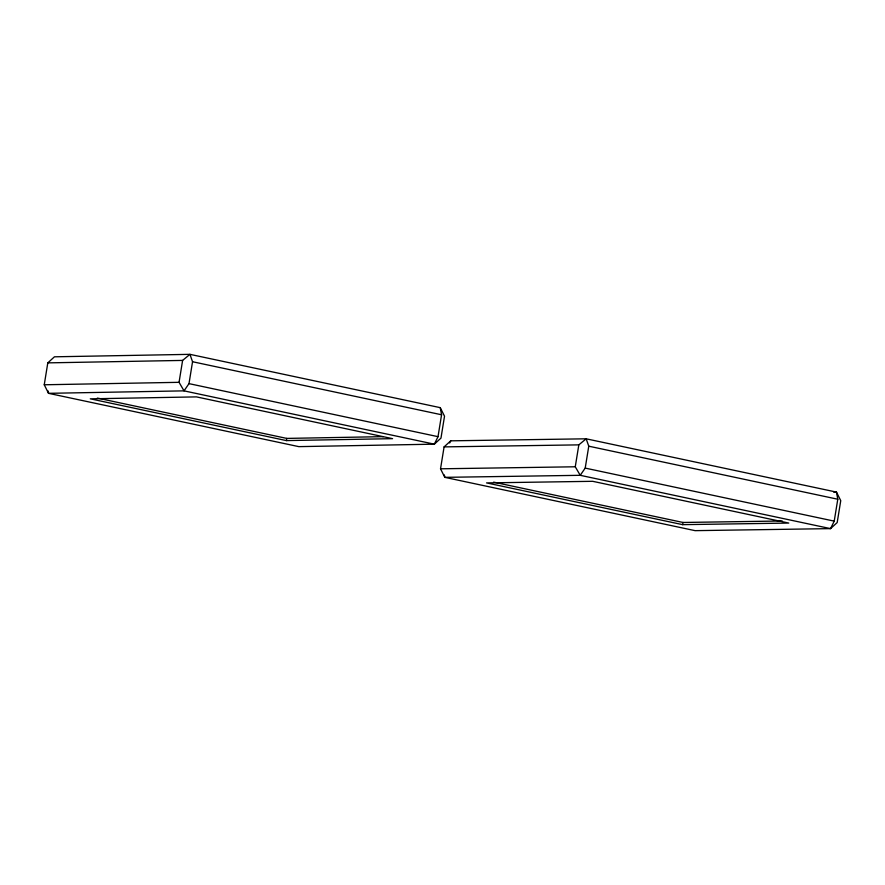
<?xml version="1.0" encoding="UTF-8"?>
<svg xmlns="http://www.w3.org/2000/svg" width="885" height="885" viewBox="0 0 885 885"><rect width="100%" height="100%" fill="white"/><g stroke="black" fill="none" stroke-linecap="round" stroke-linejoin="round"><path stroke-width="1.33" d="M44.25 384.776L47.801 362.872L54.439 356.81L189.943 354.343L440.254 407.653L444.524 416.204L440.973 438.108L434.336 444.17L298.831 446.637L48.52 393.327L44.25 384.776L179.058 382.32L184.025 390.86L434.336 444.17L438.02 436.67L441.571 414.766L440.254 407.653M179.058 382.32L182.609 360.416L189.943 354.343L192.543 361.733L189.003 383.636L184.025 390.86L48.52 393.327L48.089 390.96M286.408 440.597L392.575 438.661L196.459 396.889L90.292 398.825L286.408 440.597L286.762 438.407L383.271 436.648M440.531 468.807L444.093 446.892L450.742 440.83L586.169 438.805L836.48 492.104L840.75 500.656L837.188 522.559L830.539 528.622L695.112 530.657L444.801 477.347L440.531 468.807L575.261 466.782L580.228 475.311L830.539 528.622L834.223 521.132L837.785 499.228L836.48 492.104L833.714 492.148M575.261 466.782L578.823 444.867L586.169 438.805L588.768 446.195L585.206 468.099L580.228 475.311L444.801 477.347L444.358 474.968M682.678 524.661L788.778 523.068L592.662 481.307L486.551 482.9L682.678 524.661L683.032 522.471L782.251 520.988M449.691 442.976L450.742 440.83M47.801 362.872L182.609 360.416M444.093 446.892L578.823 444.867M192.543 361.733L441.571 414.766M588.768 446.195L837.785 499.228M189.003 383.636L438.02 436.67M585.206 468.099L834.223 521.132M493.631 482.137L683.032 522.471M97.361 398.073L286.762 438.407"/></g></svg>
